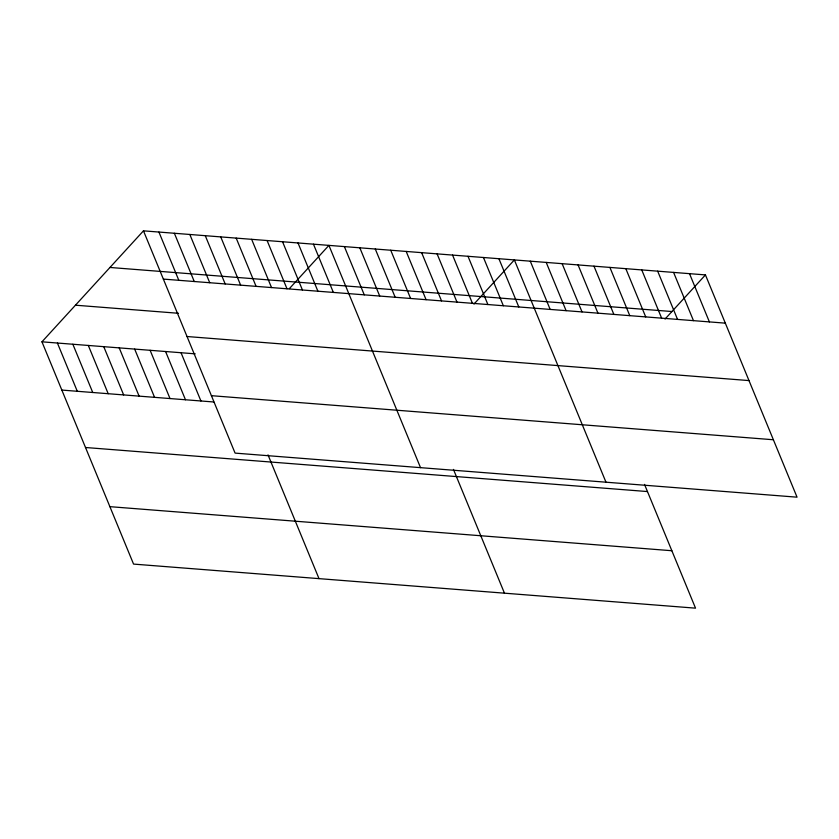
<?xml version="1.0" encoding="UTF-8"?>
<svg xmlns="http://www.w3.org/2000/svg" width="839" height="839" viewBox="0 0 839 839"><rect width="100%" height="100%" fill="white"/><g stroke="black" fill="none" stroke-linecap="round" stroke-linejoin="round"><path stroke-width="1.26" d="M644.509 484.386L695.531 608.16L133.558 564.091L41.95 341.819L143.469 230.84L705.442 274.909L797.05 497.181L235.088 453.112L143.469 230.84M289.382 288.616L328.919 245.387L420.528 467.659M473.962 304.096L514.37 259.922L605.978 482.194M665.033 319.072L705.442 274.909M109.972 267.463L671.934 311.531M163.353 279.093L725.326 323.151M75.447 305.197L178.476 313.283M187.024 336.523L748.996 380.581M41.95 341.819L195.204 353.838M211.418 395.683L773.38 439.751M61.834 390.072L213.798 401.986M85.505 447.502L647.477 491.56M109.899 506.662L671.861 550.73M689.511 273.661L709.395 321.903M673.591 272.413L693.475 320.655M657.671 271.165L677.555 319.407M641.751 269.917L661.635 318.159M625.821 268.669L645.715 316.911M609.901 267.41L629.785 315.663M593.981 266.162L613.865 314.415M578.061 264.914L597.945 313.167M562.13 263.666L582.025 311.919M546.21 262.418L566.094 310.671M530.29 261.17L550.174 309.423M498.911 258.716L518.796 306.959M483.463 257.5L503.348 305.753M468.005 256.294L487.889 304.536M452.557 255.077L472.441 303.33M437.098 253.871L456.982 302.113M421.639 252.654L441.534 300.897M406.191 251.438L426.076 299.691M390.733 250.232L410.617 298.474M375.285 249.015L395.169 297.268M453.448 469.4L504.459 593.173M359.826 247.809L379.71 296.052M344.378 246.593L364.262 294.846M313.461 244.17L333.356 292.423M298.013 242.964L317.897 291.206M282.554 241.747L302.439 290M267.106 240.541L286.99 288.784M251.648 239.325L271.532 287.578M236.199 238.119L256.084 286.361M220.741 236.902L240.625 285.145M205.282 235.686L225.177 283.939M189.834 234.48L209.719 282.722M267.998 454.864L319.009 578.637M174.376 233.263L194.26 281.516M158.928 232.057L178.812 280.299M181.035 352.726L200.92 400.979M165.587 351.52L185.471 399.763M150.129 350.303L170.013 398.556M134.67 349.097L154.565 397.34M119.222 347.881L139.106 396.134M103.763 346.675L123.648 394.917M88.315 345.458L108.2 393.711M72.857 344.252L92.741 392.495M57.409 343.036L77.293 391.278"/></g></svg>
